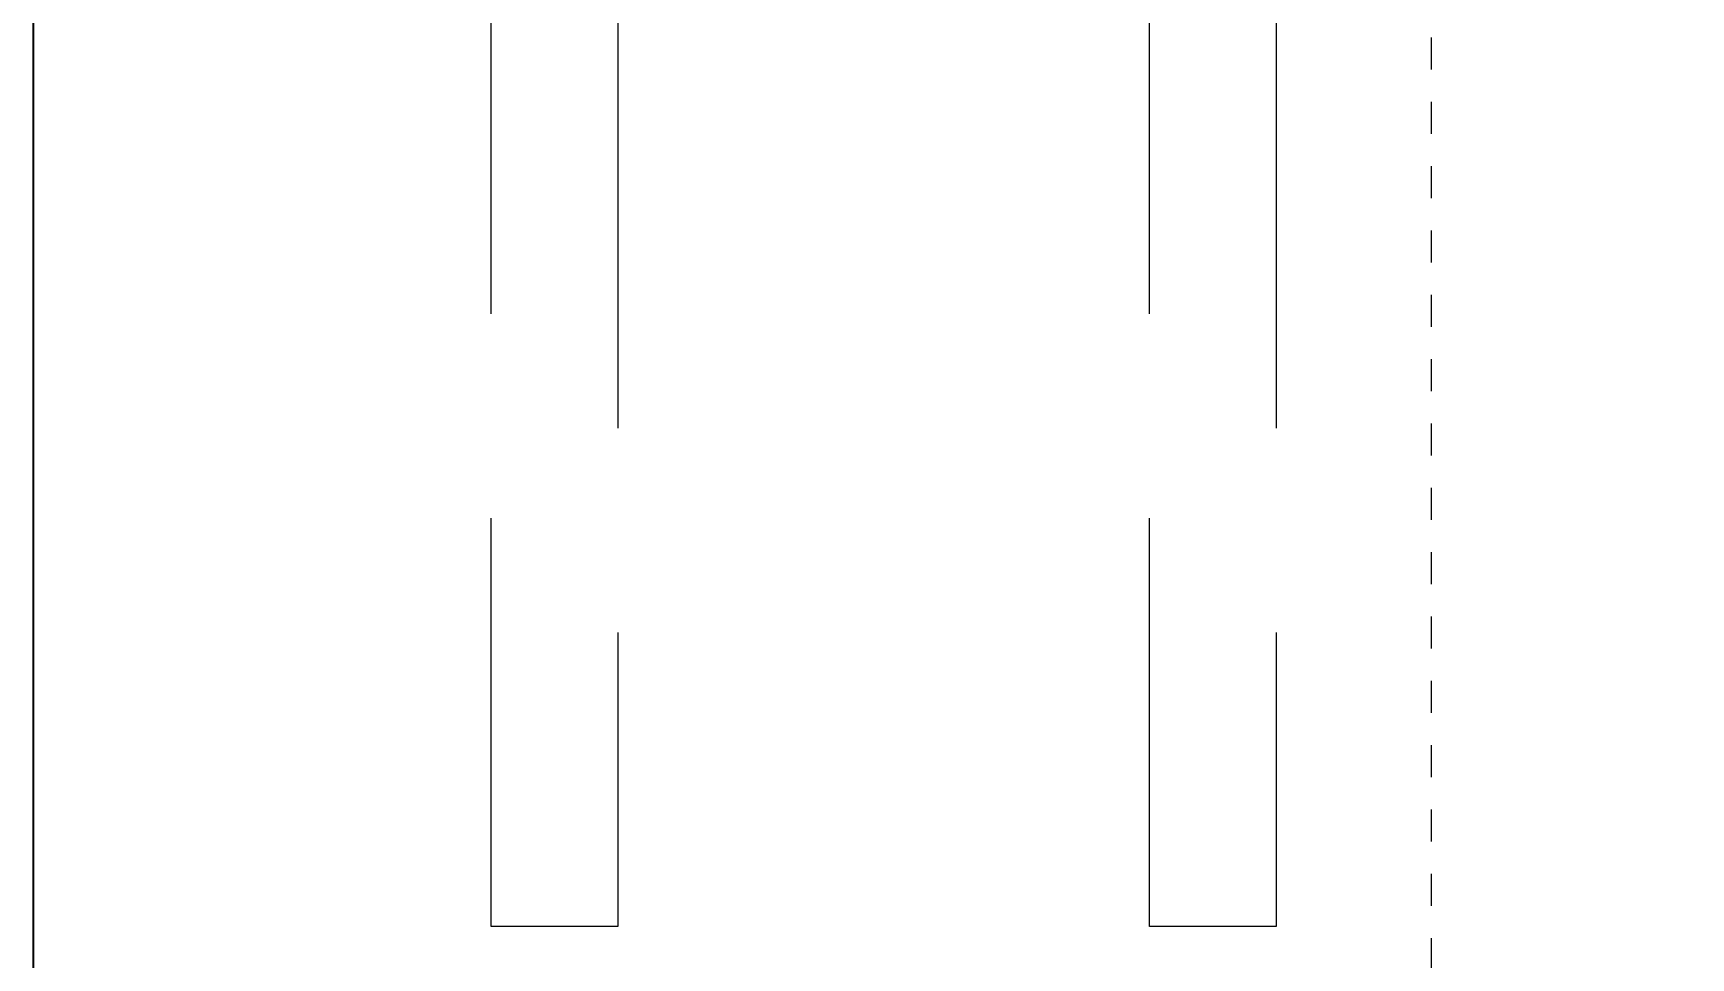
# Model space of a CAD drawing. Header units: inches. Extents: x -6 to 195, y -3 to 126.
# Drawn here: x 2.71 to 7.87, y 104.12 to 107 of the extents above; entities that cross this region are included whole.
import ezdxf

# ---------------------------------------------------------------- set-up
doc = ezdxf.new("R2010")
doc.units = ezdxf.units.IN
doc.linetypes.add('HIDDEN', pattern=[1.905, 1.27, -0.635])
doc.layers.add('ZANO_R_przerywana', color=250, linetype='HIDDEN', lineweight=0)
doc.layers.add('ZANO_W', color=1, linetype='Continuous', lineweight=0)
doc.styles.get("Standard").update_dxf_attribs({"font": 'arial.ttf'})
doc.dimstyles.new('amerykanie', dxfattribs={"dimtxt": 50, "dimasz": 50, "dimexe": 0.5, "dimexo": 0.5, "dimgap": 1, "dimtad": 1, "dimdec": 0, "dimzin": 0, "dimlunit": 5, "dimtxsty": 'Standard', "dimcen": 0.09, "dimclrd": 1, "dimclre": 1, "dimclrt": 1, "dimazin": 0, "dimtfac": 1, "dimtdec": 0, "dimtmove": 0, "dimatfit": 3, "dimfxl": 1, "dimtzin": 0, "dimarcsym": 1})

# ---------------------------------------------------------------- blocks, each defined once
blk = doc.blocks.new('*D377')
at = {"layer": 'ZANO_W', "color": 1, "lineweight": -2}
for p, q in [((2.7144, 108.1318), (2.7144, 100.9072)), ((82.5541, 108.1318), (82.5541, 100.9072)), ((3.7144, 101.4072), (81.5541, 101.4072))]:
    blk.add_line(p, q, dxfattribs=at)
at = {"layer": 'ZANO_W', "color": 1}
for points in [[(3.7144, 101.5739), (3.7144, 101.2405), (2.7144, 101.4072)], [(81.5541, 101.2405), (81.5541, 101.5739), (82.5541, 101.4072)]]:
    blk.add_solid(points, dxfattribs=at)
at = {"layer": 'ZANO_W', "color": 1, "insert": (42.6343, 102.748), "char_height": 1.625, "attachment_point": 5}
blk.add_mtext('79 13/16', dxfattribs=at)

msp = doc.modelspace()

# ---------------------------------------------------------------- linework, layer by layer
at = {"layer": 'ZANO_R_przerywana'}
for p, q in [((4.13808, 104.21947), (4.13808, 108.94388)), ((4.53178, 108.94388), (4.53178, 104.21947)), ((6.18381, 104.21947), (6.18381, 108.94388)), ((6.57751, 108.94388), (6.57751, 104.21947)), ((4.39719, 104.21947), (4.13812, 104.21947)), ((4.49382, 104.21947), (4.39719, 104.21947)), ((4.52287, 104.21947), (4.49382, 104.21947)), ((4.52987, 104.21947), (4.52287, 104.21947)), ((4.53143, 104.21947), (4.52987, 104.21947)), ((4.53174, 104.21947), (4.53143, 104.21947)), ((4.53178, 104.21947), (4.53174, 104.21947)), ((4.53175, 104.21947), (4.53177, 104.21947)), ((4.53177, 104.21947), (4.53178, 104.21947)), ((4.53178, 104.21947), (4.53178, 104.21947)), ((6.51126, 104.21947), (6.18384, 104.21947)), ((6.5595, 104.21947), (6.51126, 104.21947)), ((6.57325, 104.21947), (6.5595, 104.21947)), ((6.57661, 104.21947), (6.57325, 104.21947)), ((6.57736, 104.21947), (6.57661, 104.21947)), ((6.5775, 104.21947), (6.57736, 104.21947)), ((6.57748, 104.21947), (6.57751, 104.21947)), ((6.57751, 104.21947), (6.5775, 104.21947)), ((6.57751, 104.21947), (6.57751, 104.21947)), ((6.57751, 104.21947), (6.57751, 104.21947))]:
    msp.add_line(p, q, dxfattribs=at)
at = {"layer": 'ZANO_R_przerywana', "ltscale": 0.05}
msp.add_line((7.06068, 92.88372), (7.06068, 108.63175), dxfattribs=at)

# ---------------------------------------------------------------- dimensions: what is measured, and where the dimension line sits
at = {"layer": 'ZANO_W'}
dim = msp.add_linear_dim(base=(82.55406, 101.4072), p1=(2.71445, 108.63175), p2=(82.55406, 108.63175), dimstyle='amerykanie', override={"dimtxt": 1.625, "dimasz": 1, "dimgap": 0.5, "dimdec": 4, "dimaunit": 1, "dimadec": 1, "dimtdec": 4, "dimtmove": 1, "dimfrac": 2}, dxfattribs=at)
dim.commit()
dim.dimension.update_dxf_attribs({"geometry": '*D377', "text_midpoint": (42.63425, 102.74797)})

doc.saveas('drawing.dxf')
